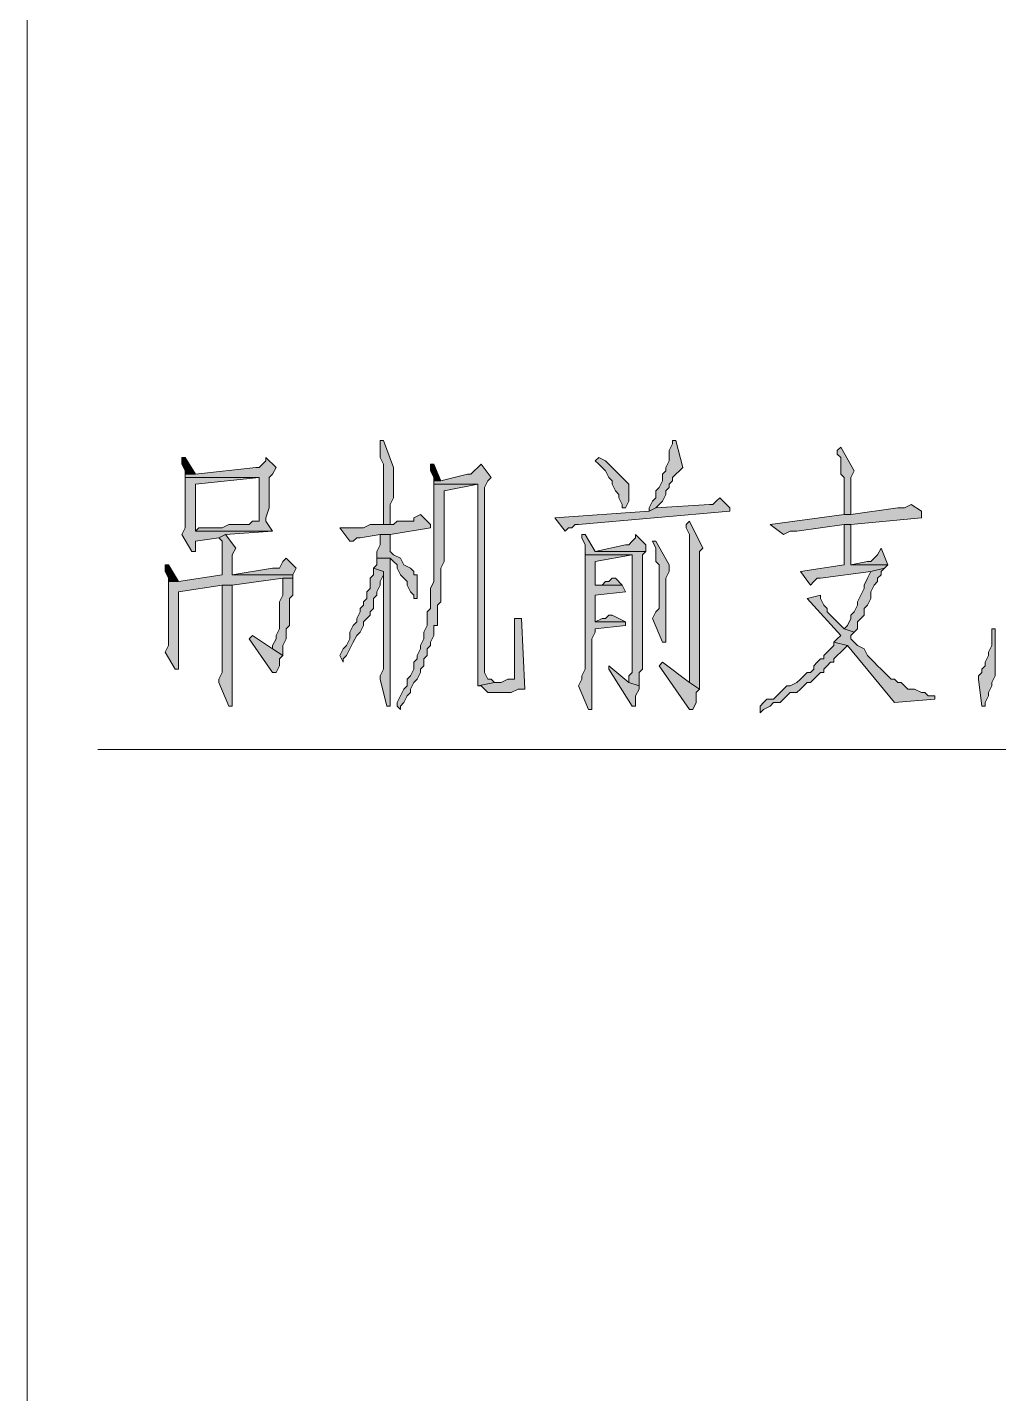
# Model space of a CAD drawing. Header units: inches. Extents: x 20 to 409, y 5 to 283.
# Drawn here: x 236.36 to 248.59, y 197.81 to 215.03 of the extents above; entities that cross this region are included whole.
import ezdxf

# ---------------------------------------------------------------- set-up
doc = ezdxf.new("R2010")
doc.units = ezdxf.units.IN
doc.header["$MEASUREMENT"] = 0
doc.layers.add('C00-00-00', color=7, linetype='Continuous')

msp = doc.modelspace()

# ---------------------------------------------------------------- hatches: boundary and pattern name
at = {"layer": 'C00-00-00'}
h = msp.add_hatch(color=0, dxfattribs=at)
h.dxf.hatch_style = 2
h.paths.add_polyline_path([(240.843, 209.822), (240.801, 209.822), (240.801, 209.779), (240.801, 209.61), (240.843, 209.525), (240.843, 208.763), (240.928, 208.763), (240.928, 208.933), (240.928, 209.017), (240.97, 209.102), (240.97, 209.483)])
h = msp.add_hatch(color=0, dxfattribs=at)
h.dxf.hatch_style = 2
h.paths.add_polyline_path([(244.526, 209.822), (244.484, 209.822), (244.484, 209.779), (244.442, 209.695), (244.442, 209.568), (244.399, 209.483), (244.399, 209.441), (244.357, 209.398), (244.357, 209.314), (244.315, 209.229), (244.272, 209.187), (244.272, 209.102), (244.23, 209.06), (244.188, 208.975), (244.188, 208.933), (244.272, 208.975), (244.315, 209.017), (244.357, 209.06), (244.399, 209.144), (244.399, 209.187), (244.442, 209.229), (244.442, 209.271), (244.484, 209.314), (244.484, 209.356), (244.526, 209.398), (244.569, 209.441), (244.611, 209.483)])
h = msp.add_hatch(color=0, dxfattribs=at)
h.dxf.hatch_style = 2
h.paths.add_polyline_path([(246.601, 209.737), (246.558, 209.695), (246.558, 209.652), (246.601, 209.61), (246.601, 209.398), (246.643, 209.356), (246.643, 208.89), (246.728, 208.89), (246.728, 209.356), (246.77, 209.441)])
h = msp.add_hatch(color=0, dxfattribs=at)
h.dxf.hatch_style = 2
h.paths.add_polyline_path([(238.346, 209.61), (238.303, 209.61), (238.303, 209.525), (238.346, 209.441), (238.346, 209.398), (238.473, 209.398)])
h = msp.add_hatch(color=0, dxfattribs=at)
h.dxf.hatch_style = 2
h.paths.add_polyline_path([(239.362, 209.61), (239.362, 209.568), (239.319, 209.525), (239.277, 209.483), (239.235, 209.483), (238.473, 209.398), (238.346, 209.398), (238.346, 209.356), (239.277, 209.356), (239.277, 208.806), (239.192, 208.806), (239.15, 208.763), (238.896, 208.763), (238.811, 208.721), (238.515, 208.721), (238.473, 208.679), (239.446, 208.679), (239.362, 208.806), (239.362, 208.848), (239.404, 208.975), (239.404, 209.356), (239.446, 209.398), (239.489, 209.483)])
h = msp.add_hatch(color=0, dxfattribs=at)
h.dxf.hatch_style = 2
h.paths.add_polyline_path([(243.553, 209.61), (243.51, 209.568), (243.553, 209.525), (243.595, 209.483), (243.637, 209.441), (243.68, 209.356), (243.722, 209.314), (243.722, 209.271), (243.764, 209.187), (243.807, 209.144), (243.807, 209.102), (243.849, 209.017), (243.849, 208.975), (243.891, 208.975), (243.934, 209.06), (243.934, 209.271), (243.849, 209.356), (243.807, 209.398), (243.764, 209.441), (243.722, 209.483), (243.68, 209.525), (243.637, 209.568)])
h = msp.add_hatch(color=0, dxfattribs=at)
h.dxf.hatch_style = 2
h.paths.add_polyline_path([(238.346, 209.356), (238.346, 208.721), (238.303, 208.636), (238.43, 208.425), (238.473, 208.425), (238.473, 208.467), (238.473, 208.552), (238.769, 208.594), (238.854, 208.636), (239.446, 208.679), (238.473, 208.679), (238.473, 208.763), (238.473, 208.848), (238.473, 209.271), (239.277, 209.356)])
h = msp.add_hatch(color=0, dxfattribs=at)
h.dxf.hatch_style = 2
h.paths.add_polyline_path([(241.478, 209.525), (241.436, 209.525), (241.436, 209.441), (241.478, 209.356), (241.478, 209.314), (241.563, 209.314)])
h = msp.add_hatch(color=0, dxfattribs=at)
h.dxf.hatch_style = 2
h.paths.add_polyline_path([(242.071, 209.525), (242.029, 209.483), (241.986, 209.441), (241.944, 209.398), (241.902, 209.398), (241.563, 209.314), (241.478, 209.314), (241.478, 209.271), (242.029, 209.271), (242.029, 206.901), (242.029, 206.731), (242.24, 206.774), (242.198, 206.816), (242.156, 206.816), (242.113, 206.901), (242.113, 207.917), (242.113, 208.001), (242.113, 209.229), (242.156, 209.314), (242.198, 209.356)])
h = msp.add_hatch(color=0, dxfattribs=at)
h.dxf.hatch_style = 2
h.paths.add_polyline_path([(241.478, 209.271), (241.478, 208.044), (241.436, 207.959), (241.436, 207.705), (241.394, 207.663), (241.394, 207.578), (241.394, 207.493), (241.351, 207.409), (241.351, 207.324), (241.309, 207.239), (241.309, 207.197), (241.267, 207.112), (241.267, 207.07), (241.224, 207.028), (241.224, 206.943), (241.182, 206.858), (241.14, 206.816), (241.14, 206.731), (241.097, 206.689), (241.055, 206.604), (241.013, 206.52), (241.013, 206.477), (241.055, 206.435), (241.055, 206.477), (241.097, 206.52), (241.14, 206.604), (241.182, 206.647), (241.182, 206.689), (241.224, 206.774), (241.267, 206.816), (241.309, 206.901), (241.309, 206.943), (241.351, 206.985), (241.351, 207.07), (241.394, 207.112), (241.394, 207.197), (241.436, 207.239), (241.436, 207.282), (241.478, 207.366), (241.478, 207.493), (241.521, 207.493), (241.521, 207.747), (241.563, 207.79), (241.563, 208.213), (241.605, 208.298), (241.605, 209.187), (242.029, 209.271)])
h = msp.add_hatch(color=0, dxfattribs=at)
h.dxf.hatch_style = 2
h.paths.add_polyline_path([(245.077, 209.102), (245.034, 209.06), (244.992, 209.017), (244.95, 209.017), (244.272, 208.975), (244.188, 208.933), (243.002, 208.848), (243.129, 208.679), (243.172, 208.721), (243.214, 208.721), (243.256, 208.763), (243.299, 208.763), (245.204, 208.933), (245.204, 208.975)])
h = msp.add_hatch(color=0, dxfattribs=at)
h.dxf.hatch_style = 2
h.paths.add_polyline_path([(247.49, 209.017), (247.405, 208.975), (247.32, 208.975), (246.728, 208.89), (246.643, 208.89), (245.712, 208.763), (245.881, 208.636), (245.966, 208.679), (246.05, 208.679), (246.643, 208.763), (246.728, 208.763), (247.617, 208.848), (247.617, 208.933)])
h = msp.add_hatch(color=0, dxfattribs=at)
h.dxf.hatch_style = 2
h.paths.add_polyline_path([(241.309, 208.89), (241.224, 208.848), (241.224, 208.806), (241.182, 208.806), (241.013, 208.806), (240.97, 208.763), (240.674, 208.763), (240.589, 208.721), (240.293, 208.721), (240.42, 208.552), (240.462, 208.552), (240.505, 208.594), (240.547, 208.594), (240.801, 208.636), (240.928, 208.636), (241.436, 208.721), (241.436, 208.763)])
h = msp.add_hatch(color=0, dxfattribs=at)
h.dxf.hatch_style = 2
h.paths.add_polyline_path([(244.696, 208.806), (244.653, 208.763), (244.653, 208.721), (244.696, 208.636), (244.696, 206.774), (244.823, 206.689), (244.823, 207.832), (244.823, 207.917), (244.823, 208.425), (244.865, 208.467)])
h = msp.add_hatch(color=0, dxfattribs=at)
h.dxf.hatch_style = 2
h.paths.add_polyline_path([(246.728, 208.763), (246.643, 208.763), (246.643, 208.255), (246.093, 208.171), (246.22, 208.001), (246.262, 208.044), (246.304, 208.086), (246.347, 208.086), (246.982, 208.171), (247.151, 208.213), (247.193, 208.255), (246.728, 208.255), (246.728, 208.382)])
h = msp.add_hatch(color=0, dxfattribs=at)
h.dxf.hatch_style = 2
h.paths.add_polyline_path([(238.854, 208.636), (238.769, 208.594), (238.811, 208.552), (238.811, 208.128), (238.261, 208.044), (238.134, 208.044), (238.134, 208.001), (238.134, 207.282), (238.134, 207.239), (238.092, 207.155), (238.219, 206.943), (238.261, 206.943), (238.261, 206.985), (238.261, 207.917), (238.811, 208.001), (238.938, 208.001), (239.573, 208.086), (239.7, 208.086), (239.7, 208.128), (238.938, 208.128), (238.938, 208.213), (238.938, 208.382), (238.981, 208.467)])
h = msp.add_hatch(color=0, dxfattribs=at)
h.dxf.hatch_style = 2
h.paths.add_polyline_path([(240.928, 208.636), (240.801, 208.636), (240.801, 208.594), (240.801, 208.509), (240.759, 208.425), (240.759, 208.34), (240.928, 208.34), (240.97, 208.298), (241.013, 208.255), (241.013, 208.213), (241.055, 208.128), (241.097, 208.086), (241.14, 208.044), (241.14, 208.001), (241.182, 207.917), (241.224, 207.874), (241.224, 207.832), (241.267, 207.832), (241.267, 208.128), (241.224, 208.128), (241.224, 208.171), (241.182, 208.213), (241.097, 208.255), (241.055, 208.34), (240.97, 208.382), (240.928, 208.425)])
h = msp.add_hatch(color=0, dxfattribs=at)
h.dxf.hatch_style = 2
h.paths.add_polyline_path([(243.383, 208.636), (243.341, 208.636), (243.341, 208.594), (243.383, 208.509), (243.383, 208.382), (243.976, 208.382), (243.976, 207.112), (243.976, 207.028), (243.976, 206.901), (243.934, 206.858), (243.934, 206.774), (244.061, 206.731), (244.061, 206.901), (244.103, 206.943), (244.103, 208.382), (244.145, 208.425), (243.51, 208.425)])
h = msp.add_hatch(color=0, dxfattribs=at)
h.dxf.hatch_style = 2
h.paths.add_polyline_path([(244.018, 208.636), (244.018, 208.594), (243.976, 208.552), (243.934, 208.509), (243.891, 208.509), (243.51, 208.425), (244.145, 208.425), (244.145, 208.509)])
h = msp.add_hatch(color=0, dxfattribs=at)
h.dxf.hatch_style = 2
h.paths.add_polyline_path([(244.272, 208.552), (244.23, 208.552), (244.272, 208.467), (244.272, 208.298), (244.315, 208.255), (244.315, 207.705), (244.272, 207.663), (244.23, 207.578), (244.357, 207.282), (244.399, 207.282), (244.399, 207.366), (244.399, 207.663), (244.399, 207.747), (244.399, 208.086), (244.442, 208.171), (244.442, 208.255)])
h = msp.add_hatch(color=0, dxfattribs=at)
h.dxf.hatch_style = 2
h.paths.add_polyline_path([(239.616, 208.34), (239.573, 208.298), (239.531, 208.213), (239.446, 208.213), (238.938, 208.128), (239.7, 208.128), (239.743, 208.213)])
h = msp.add_hatch(color=0, dxfattribs=at)
h.dxf.hatch_style = 2
h.paths.add_polyline_path([(240.759, 208.34), (240.759, 208.255), (240.716, 208.213), (240.843, 208.171), (240.843, 206.943), (240.801, 206.858), (240.801, 206.816), (240.886, 206.477), (240.928, 206.477), (240.928, 208.34)])
h = msp.add_hatch(color=0, dxfattribs=at)
h.dxf.hatch_style = 2
h.paths.add_polyline_path([(243.383, 208.382), (243.383, 206.943), (243.341, 206.858), (243.341, 206.816), (243.299, 206.731), (243.426, 206.435), (243.468, 206.435), (243.468, 206.477), (243.468, 207.324), (243.51, 207.409), (243.51, 207.451), (243.891, 207.493), (243.891, 207.536), (243.51, 207.536), (243.51, 207.874), (243.891, 207.917), (243.849, 208.001), (243.51, 208.001), (243.51, 208.044), (243.51, 208.298), (243.976, 208.382)])
h = msp.add_hatch(color=0, dxfattribs=at)
h.dxf.hatch_style = 2
h.paths.add_polyline_path([(247.109, 208.467), (247.066, 208.382), (247.024, 208.34), (246.982, 208.298), (246.939, 208.298), (246.728, 208.255), (247.193, 208.255)])
h = msp.add_hatch(color=0, dxfattribs=at)
h.dxf.hatch_style = 2
h.paths.add_polyline_path([(238.134, 208.255), (238.092, 208.255), (238.092, 208.171), (238.134, 208.086), (238.134, 208.044), (238.261, 208.044)])
h = msp.add_hatch(color=0, dxfattribs=at)
h.dxf.hatch_style = 2
h.paths.add_polyline_path([(240.716, 208.213), (240.716, 208.128), (240.674, 208.086), (240.674, 207.959), (240.632, 207.917), (240.632, 207.832), (240.589, 207.79), (240.589, 207.747), (240.547, 207.705), (240.547, 207.663), (240.505, 207.578), (240.505, 207.536), (240.462, 207.493), (240.42, 207.409), (240.42, 207.324), (240.378, 207.239), (240.335, 207.197), (240.293, 207.112), (240.335, 207.028), (240.335, 207.07), (240.378, 207.112), (240.42, 207.197), (240.462, 207.282), (240.505, 207.366), (240.547, 207.409), (240.589, 207.493), (240.589, 207.536), (240.632, 207.578), (240.674, 207.62), (240.674, 207.663), (240.716, 207.705), (240.716, 207.832), (240.759, 207.874), (240.759, 207.917), (240.801, 208.001), (240.801, 208.044), (240.843, 208.128), (240.843, 208.171)])
h = msp.add_hatch(color=0, dxfattribs=at)
h.dxf.hatch_style = 2
h.paths.add_polyline_path([(247.151, 208.213), (246.982, 208.171), (246.939, 208.086), (246.897, 208.001), (246.897, 207.959), (246.855, 207.874), (246.812, 207.79), (246.812, 207.747), (246.77, 207.663), (246.728, 207.62), (246.728, 207.578), (246.685, 207.493), (246.643, 207.451), (246.77, 207.409), (246.812, 207.451), (246.812, 207.536), (246.855, 207.578), (246.897, 207.62), (246.897, 207.705), (246.939, 207.747), (246.982, 207.832), (246.982, 207.917), (247.024, 208.001), (247.066, 208.044), (247.066, 208.086), (247.109, 208.128), (247.109, 208.171)])
h = msp.add_hatch(color=0, dxfattribs=at)
h.dxf.hatch_style = 2
h.paths.add_polyline_path([(238.938, 208.001), (238.811, 208.001), (238.811, 207.959), (238.811, 206.901), (238.769, 206.816), (238.769, 206.774), (238.896, 206.477), (238.938, 206.477), (238.938, 206.52), (238.938, 206.647), (238.938, 206.689)])
h = msp.add_hatch(color=0, dxfattribs=at)
h.dxf.hatch_style = 2
h.paths.add_polyline_path([(239.7, 208.086), (239.573, 208.086), (239.573, 208.001), (239.573, 207.874), (239.531, 207.79), (239.531, 207.451), (239.489, 207.366), (239.489, 207.324), (239.446, 207.239), (239.446, 207.197), (239.573, 207.112), (239.573, 207.239), (239.616, 207.324), (239.616, 207.451), (239.658, 207.493), (239.658, 207.705), (239.658, 207.747), (239.658, 207.832), (239.7, 207.874)])
h = msp.add_hatch(color=0, dxfattribs=at)
h.dxf.hatch_style = 2
h.paths.add_polyline_path([(243.764, 208.086), (243.722, 208.086), (243.68, 208.044), (243.637, 208.044), (243.595, 208.001), (243.51, 208.001), (243.849, 208.001)])
h = msp.add_hatch(color=0, dxfattribs=at)
h.dxf.hatch_style = 2
h.paths.add_polyline_path([(246.347, 207.874), (246.177, 207.832), (246.601, 207.366), (246.558, 207.324), (246.516, 207.282), (246.685, 207.239), (247.278, 206.52), (247.786, 206.562), (247.786, 206.604), (247.701, 206.604), (247.659, 206.647), (247.617, 206.647), (247.532, 206.689), (247.447, 206.689), (247.405, 206.731), (247.363, 206.774), (247.32, 206.774), (247.278, 206.816), (247.236, 206.816), (247.193, 206.858), (247.151, 206.901), (247.109, 206.943), (247.066, 206.985), (247.024, 207.028), (246.982, 207.07), (246.939, 207.112), (246.897, 207.197), (246.812, 207.239), (246.77, 207.282), (246.728, 207.324), (246.728, 207.366), (246.77, 207.409), (246.643, 207.451), (246.558, 207.536), (246.516, 207.578), (246.474, 207.62), (246.431, 207.663), (246.431, 207.705), (246.389, 207.747), (246.347, 207.832)])
h = msp.add_hatch(color=0, dxfattribs=at)
h.dxf.hatch_style = 2
h.paths.add_polyline_path([(242.579, 207.578), (242.494, 207.578), (242.494, 206.816), (242.41, 206.816), (242.325, 206.774), (242.24, 206.774), (242.029, 206.731), (242.071, 206.731), (242.113, 206.689), (242.156, 206.647), (242.452, 206.647), (242.537, 206.689), (242.621, 206.689)])
h = msp.add_hatch(color=0, dxfattribs=at)
h.dxf.hatch_style = 2
h.paths.add_polyline_path([(243.722, 207.62), (243.68, 207.62), (243.637, 207.578), (243.595, 207.578), (243.51, 207.536), (243.891, 207.536)])
h = msp.add_hatch(color=0, dxfattribs=at)
h.dxf.hatch_style = 2
h.paths.add_polyline_path([(239.192, 207.366), (239.15, 207.324), (239.446, 206.901), (239.489, 206.901), (239.531, 206.985), (239.531, 207.07), (239.573, 207.112), (239.446, 207.197)])
h = msp.add_hatch(color=0, dxfattribs=at)
h.dxf.hatch_style = 2
h.paths.add_polyline_path([(248.548, 207.451), (248.506, 207.451), (248.506, 207.324), (248.506, 207.239), (248.463, 207.155), (248.463, 207.112), (248.421, 207.028), (248.421, 206.985), (248.379, 206.943), (248.379, 206.901), (248.336, 206.858), (248.336, 206.816), (248.379, 206.477), (248.421, 206.477), (248.421, 206.52), (248.463, 206.604), (248.463, 206.647), (248.506, 206.731), (248.506, 206.774), (248.548, 206.858), (248.548, 207.112), (248.548, 207.155)])
h = msp.add_hatch(color=0, dxfattribs=at)
h.dxf.hatch_style = 2
h.paths.add_polyline_path([(246.516, 207.282), (246.516, 207.239), (246.474, 207.197), (246.431, 207.155), (246.389, 207.112), (246.389, 207.07), (246.347, 207.07), (246.304, 207.028), (246.262, 206.985), (246.262, 206.943), (246.22, 206.901), (246.177, 206.901), (246.135, 206.858), (246.093, 206.816), (246.05, 206.774), (245.966, 206.731), (245.923, 206.731), (245.881, 206.689), (245.839, 206.647), (245.796, 206.604), (245.754, 206.562), (245.669, 206.562), (245.627, 206.52), (245.585, 206.477), (245.585, 206.393), (245.627, 206.435), (245.712, 206.477), (245.754, 206.52), (245.839, 206.52), (245.881, 206.562), (245.923, 206.604), (245.966, 206.647), (246.05, 206.647), (246.093, 206.689), (246.135, 206.731), (246.177, 206.774), (246.22, 206.774), (246.262, 206.816), (246.304, 206.858), (246.347, 206.901), (246.389, 206.901), (246.389, 206.943), (246.431, 206.985), (246.474, 207.028), (246.516, 207.028), (246.516, 207.07), (246.558, 207.112), (246.601, 207.155), (246.643, 207.197), (246.685, 207.239)])
h = msp.add_hatch(color=0, dxfattribs=at)
h.dxf.hatch_style = 2
h.paths.add_polyline_path([(243.68, 206.985), (243.68, 206.943), (243.976, 206.477), (244.018, 206.477), (244.018, 206.562), (244.018, 206.604), (244.061, 206.689), (244.061, 206.731), (243.934, 206.774)])
h = msp.add_hatch(color=0, dxfattribs=at)
h.dxf.hatch_style = 2
h.paths.add_polyline_path([(244.357, 207.028), (244.315, 206.985), (244.696, 206.435), (244.738, 206.435), (244.78, 206.52), (244.78, 206.647), (244.823, 206.689), (244.696, 206.774)])

# ---------------------------------------------------------------- linework, layer by layer
at = {"layer": 'C00-00-00', "color": 0, "lineweight": 0}
for points in [[(236.356, 167.742), (236.356, 252.282)], [(237.245, 205.927), (261.29, 205.927), (263.788, 214.775)]]:
    msp.add_lwpolyline(points, dxfattribs=at)
for points in [[(240.843, 209.822), (240.801, 209.822), (240.801, 209.779), (240.801, 209.61), (240.843, 209.525), (240.843, 208.763), (240.928, 208.763), (240.928, 208.933), (240.928, 209.017), (240.97, 209.102), (240.97, 209.483)], [(244.526, 209.822), (244.484, 209.822), (244.484, 209.779), (244.442, 209.695), (244.442, 209.568), (244.399, 209.483), (244.399, 209.441), (244.357, 209.398), (244.357, 209.314), (244.315, 209.229), (244.272, 209.187), (244.272, 209.102), (244.23, 209.06), (244.188, 208.975), (244.188, 208.933), (244.272, 208.975), (244.315, 209.017), (244.357, 209.06), (244.399, 209.144), (244.399, 209.187), (244.442, 209.229), (244.442, 209.271), (244.484, 209.314), (244.484, 209.356), (244.526, 209.398), (244.569, 209.441), (244.611, 209.483)], [(246.601, 209.737), (246.558, 209.695), (246.558, 209.652), (246.601, 209.61), (246.601, 209.398), (246.643, 209.356), (246.643, 208.89), (246.728, 208.89), (246.728, 209.356), (246.77, 209.441)], [(238.346, 209.61), (238.303, 209.61), (238.303, 209.525), (238.346, 209.441), (238.346, 209.398), (238.473, 209.398)], [(239.362, 209.61), (239.362, 209.568), (239.319, 209.525), (239.277, 209.483), (239.235, 209.483), (238.473, 209.398), (238.346, 209.398), (238.346, 209.356), (239.277, 209.356), (239.277, 208.806), (239.192, 208.806), (239.15, 208.763), (238.896, 208.763), (238.811, 208.721), (238.515, 208.721), (238.473, 208.679), (239.446, 208.679), (239.362, 208.806), (239.362, 208.848), (239.404, 208.975), (239.404, 209.356), (239.446, 209.398), (239.489, 209.483)], [(243.553, 209.61), (243.51, 209.568), (243.553, 209.525), (243.595, 209.483), (243.637, 209.441), (243.68, 209.356), (243.722, 209.314), (243.722, 209.271), (243.764, 209.187), (243.807, 209.144), (243.807, 209.102), (243.849, 209.017), (243.849, 208.975), (243.891, 208.975), (243.934, 209.06), (243.934, 209.271), (243.849, 209.356), (243.807, 209.398), (243.764, 209.441), (243.722, 209.483), (243.68, 209.525), (243.637, 209.568)], [(238.346, 209.356), (238.346, 208.721), (238.303, 208.636), (238.43, 208.425), (238.473, 208.425), (238.473, 208.467), (238.473, 208.552), (238.769, 208.594), (238.854, 208.636), (239.446, 208.679), (238.473, 208.679), (238.473, 208.763), (238.473, 208.848), (238.473, 209.271), (239.277, 209.356)], [(241.478, 209.525), (241.436, 209.525), (241.436, 209.441), (241.478, 209.356), (241.478, 209.314), (241.563, 209.314)], [(242.071, 209.525), (242.029, 209.483), (241.986, 209.441), (241.944, 209.398), (241.902, 209.398), (241.563, 209.314), (241.478, 209.314), (241.478, 209.271), (242.029, 209.271), (242.029, 206.901), (242.029, 206.731), (242.24, 206.774), (242.198, 206.816), (242.156, 206.816), (242.113, 206.901), (242.113, 207.917), (242.113, 208.001), (242.113, 209.229), (242.156, 209.314), (242.198, 209.356)], [(241.478, 209.271), (241.478, 208.044), (241.436, 207.959), (241.436, 207.705), (241.394, 207.663), (241.394, 207.578), (241.394, 207.493), (241.351, 207.409), (241.351, 207.324), (241.309, 207.239), (241.309, 207.197), (241.267, 207.112), (241.267, 207.07), (241.224, 207.028), (241.224, 206.943), (241.182, 206.858), (241.14, 206.816), (241.14, 206.731), (241.097, 206.689), (241.055, 206.604), (241.013, 206.52), (241.013, 206.477), (241.055, 206.435), (241.055, 206.477), (241.097, 206.52), (241.14, 206.604), (241.182, 206.647), (241.182, 206.689), (241.224, 206.774), (241.267, 206.816), (241.309, 206.901), (241.309, 206.943), (241.351, 206.985), (241.351, 207.07), (241.394, 207.112), (241.394, 207.197), (241.436, 207.239), (241.436, 207.282), (241.478, 207.366), (241.478, 207.493), (241.521, 207.493), (241.521, 207.747), (241.563, 207.79), (241.563, 208.213), (241.605, 208.298), (241.605, 209.187), (242.029, 209.271)], [(245.077, 209.102), (245.034, 209.06), (244.992, 209.017), (244.95, 209.017), (244.272, 208.975), (244.188, 208.933), (243.002, 208.848), (243.129, 208.679), (243.172, 208.721), (243.214, 208.721), (243.256, 208.763), (243.299, 208.763), (245.204, 208.933), (245.204, 208.975)], [(247.49, 209.017), (247.405, 208.975), (247.32, 208.975), (246.728, 208.89), (246.643, 208.89), (245.712, 208.763), (245.881, 208.636), (245.966, 208.679), (246.05, 208.679), (246.643, 208.763), (246.728, 208.763), (247.617, 208.848), (247.617, 208.933)], [(241.309, 208.89), (241.224, 208.848), (241.224, 208.806), (241.182, 208.806), (241.013, 208.806), (240.97, 208.763), (240.674, 208.763), (240.589, 208.721), (240.293, 208.721), (240.42, 208.552), (240.462, 208.552), (240.505, 208.594), (240.547, 208.594), (240.801, 208.636), (240.928, 208.636), (241.436, 208.721), (241.436, 208.763)], [(244.696, 208.806), (244.653, 208.763), (244.653, 208.721), (244.696, 208.636), (244.696, 206.774), (244.823, 206.689), (244.823, 207.832), (244.823, 207.917), (244.823, 208.425), (244.865, 208.467)], [(246.728, 208.763), (246.643, 208.763), (246.643, 208.255), (246.093, 208.171), (246.22, 208.001), (246.262, 208.044), (246.304, 208.086), (246.347, 208.086), (246.982, 208.171), (247.151, 208.213), (247.193, 208.255), (246.728, 208.255), (246.728, 208.382)], [(238.854, 208.636), (238.769, 208.594), (238.811, 208.552), (238.811, 208.128), (238.261, 208.044), (238.134, 208.044), (238.134, 208.001), (238.134, 207.282), (238.134, 207.239), (238.092, 207.155), (238.219, 206.943), (238.261, 206.943), (238.261, 206.985), (238.261, 207.917), (238.811, 208.001), (238.938, 208.001), (239.573, 208.086), (239.7, 208.086), (239.7, 208.128), (238.938, 208.128), (238.938, 208.213), (238.938, 208.382), (238.981, 208.467)], [(240.928, 208.636), (240.801, 208.636), (240.801, 208.594), (240.801, 208.509), (240.759, 208.425), (240.759, 208.34), (240.928, 208.34), (240.97, 208.298), (241.013, 208.255), (241.013, 208.213), (241.055, 208.128), (241.097, 208.086), (241.14, 208.044), (241.14, 208.001), (241.182, 207.917), (241.224, 207.874), (241.224, 207.832), (241.267, 207.832), (241.267, 208.128), (241.224, 208.128), (241.224, 208.171), (241.182, 208.213), (241.097, 208.255), (241.055, 208.34), (240.97, 208.382), (240.928, 208.425)], [(243.383, 208.636), (243.341, 208.636), (243.341, 208.594), (243.383, 208.509), (243.383, 208.382), (243.976, 208.382), (243.976, 207.112), (243.976, 207.028), (243.976, 206.901), (243.934, 206.858), (243.934, 206.774), (244.061, 206.731), (244.061, 206.901), (244.103, 206.943), (244.103, 208.382), (244.145, 208.425), (243.51, 208.425)], [(244.018, 208.636), (244.018, 208.594), (243.976, 208.552), (243.934, 208.509), (243.891, 208.509), (243.51, 208.425), (244.145, 208.425), (244.145, 208.509)], [(244.272, 208.552), (244.23, 208.552), (244.272, 208.467), (244.272, 208.298), (244.315, 208.255), (244.315, 207.705), (244.272, 207.663), (244.23, 207.578), (244.357, 207.282), (244.399, 207.282), (244.399, 207.366), (244.399, 207.663), (244.399, 207.747), (244.399, 208.086), (244.442, 208.171), (244.442, 208.255)], [(239.616, 208.34), (239.573, 208.298), (239.531, 208.213), (239.446, 208.213), (238.938, 208.128), (239.7, 208.128), (239.743, 208.213)], [(240.759, 208.34), (240.759, 208.255), (240.716, 208.213), (240.843, 208.171), (240.843, 206.943), (240.801, 206.858), (240.801, 206.816), (240.886, 206.477), (240.928, 206.477), (240.928, 208.34)], [(243.383, 208.382), (243.383, 206.943), (243.341, 206.858), (243.341, 206.816), (243.299, 206.731), (243.426, 206.435), (243.468, 206.435), (243.468, 206.477), (243.468, 207.324), (243.51, 207.409), (243.51, 207.451), (243.891, 207.493), (243.891, 207.536), (243.51, 207.536), (243.51, 207.874), (243.891, 207.917), (243.849, 208.001), (243.51, 208.001), (243.51, 208.044), (243.51, 208.298), (243.976, 208.382)], [(247.109, 208.467), (247.066, 208.382), (247.024, 208.34), (246.982, 208.298), (246.939, 208.298), (246.728, 208.255), (247.193, 208.255)], [(238.134, 208.255), (238.092, 208.255), (238.092, 208.171), (238.134, 208.086), (238.134, 208.044), (238.261, 208.044)], [(240.716, 208.213), (240.716, 208.128), (240.674, 208.086), (240.674, 207.959), (240.632, 207.917), (240.632, 207.832), (240.589, 207.79), (240.589, 207.747), (240.547, 207.705), (240.547, 207.663), (240.505, 207.578), (240.505, 207.536), (240.462, 207.493), (240.42, 207.409), (240.42, 207.324), (240.378, 207.239), (240.335, 207.197), (240.293, 207.112), (240.335, 207.028), (240.335, 207.07), (240.378, 207.112), (240.42, 207.197), (240.462, 207.282), (240.505, 207.366), (240.547, 207.409), (240.589, 207.493), (240.589, 207.536), (240.632, 207.578), (240.674, 207.62), (240.674, 207.663), (240.716, 207.705), (240.716, 207.832), (240.759, 207.874), (240.759, 207.917), (240.801, 208.001), (240.801, 208.044), (240.843, 208.128), (240.843, 208.171)], [(247.151, 208.213), (246.982, 208.171), (246.939, 208.086), (246.897, 208.001), (246.897, 207.959), (246.855, 207.874), (246.812, 207.79), (246.812, 207.747), (246.77, 207.663), (246.728, 207.62), (246.728, 207.578), (246.685, 207.493), (246.643, 207.451), (246.77, 207.409), (246.812, 207.451), (246.812, 207.536), (246.855, 207.578), (246.897, 207.62), (246.897, 207.705), (246.939, 207.747), (246.982, 207.832), (246.982, 207.917), (247.024, 208.001), (247.066, 208.044), (247.066, 208.086), (247.109, 208.128), (247.109, 208.171)], [(238.938, 208.001), (238.811, 208.001), (238.811, 207.959), (238.811, 206.901), (238.769, 206.816), (238.769, 206.774), (238.896, 206.477), (238.938, 206.477), (238.938, 206.52), (238.938, 206.647), (238.938, 206.689)], [(239.7, 208.086), (239.573, 208.086), (239.573, 208.001), (239.573, 207.874), (239.531, 207.79), (239.531, 207.451), (239.489, 207.366), (239.489, 207.324), (239.446, 207.239), (239.446, 207.197), (239.573, 207.112), (239.573, 207.239), (239.616, 207.324), (239.616, 207.451), (239.658, 207.493), (239.658, 207.705), (239.658, 207.747), (239.658, 207.832), (239.7, 207.874)], [(243.764, 208.086), (243.722, 208.086), (243.68, 208.044), (243.637, 208.044), (243.595, 208.001), (243.51, 208.001), (243.849, 208.001)], [(246.347, 207.874), (246.177, 207.832), (246.601, 207.366), (246.558, 207.324), (246.516, 207.282), (246.685, 207.239), (247.278, 206.52), (247.786, 206.562), (247.786, 206.604), (247.701, 206.604), (247.659, 206.647), (247.617, 206.647), (247.532, 206.689), (247.447, 206.689), (247.405, 206.731), (247.363, 206.774), (247.32, 206.774), (247.278, 206.816), (247.236, 206.816), (247.193, 206.858), (247.151, 206.901), (247.109, 206.943), (247.066, 206.985), (247.024, 207.028), (246.982, 207.07), (246.939, 207.112), (246.897, 207.197), (246.812, 207.239), (246.77, 207.282), (246.728, 207.324), (246.728, 207.366), (246.77, 207.409), (246.643, 207.451), (246.558, 207.536), (246.516, 207.578), (246.474, 207.62), (246.431, 207.663), (246.431, 207.705), (246.389, 207.747), (246.347, 207.832)], [(242.579, 207.578), (242.494, 207.578), (242.494, 206.816), (242.41, 206.816), (242.325, 206.774), (242.24, 206.774), (242.029, 206.731), (242.071, 206.731), (242.113, 206.689), (242.156, 206.647), (242.452, 206.647), (242.537, 206.689), (242.621, 206.689)], [(243.722, 207.62), (243.68, 207.62), (243.637, 207.578), (243.595, 207.578), (243.51, 207.536), (243.891, 207.536)], [(239.192, 207.366), (239.15, 207.324), (239.446, 206.901), (239.489, 206.901), (239.531, 206.985), (239.531, 207.07), (239.573, 207.112), (239.446, 207.197)], [(248.548, 207.451), (248.506, 207.451), (248.506, 207.324), (248.506, 207.239), (248.463, 207.155), (248.463, 207.112), (248.421, 207.028), (248.421, 206.985), (248.379, 206.943), (248.379, 206.901), (248.336, 206.858), (248.336, 206.816), (248.379, 206.477), (248.421, 206.477), (248.421, 206.52), (248.463, 206.604), (248.463, 206.647), (248.506, 206.731), (248.506, 206.774), (248.548, 206.858), (248.548, 207.112), (248.548, 207.155)], [(246.516, 207.282), (246.516, 207.239), (246.474, 207.197), (246.431, 207.155), (246.389, 207.112), (246.389, 207.07), (246.347, 207.07), (246.304, 207.028), (246.262, 206.985), (246.262, 206.943), (246.22, 206.901), (246.177, 206.901), (246.135, 206.858), (246.093, 206.816), (246.05, 206.774), (245.966, 206.731), (245.923, 206.731), (245.881, 206.689), (245.839, 206.647), (245.796, 206.604), (245.754, 206.562), (245.669, 206.562), (245.627, 206.52), (245.585, 206.477), (245.585, 206.393), (245.627, 206.435), (245.712, 206.477), (245.754, 206.52), (245.839, 206.52), (245.881, 206.562), (245.923, 206.604), (245.966, 206.647), (246.05, 206.647), (246.093, 206.689), (246.135, 206.731), (246.177, 206.774), (246.22, 206.774), (246.262, 206.816), (246.304, 206.858), (246.347, 206.901), (246.389, 206.901), (246.389, 206.943), (246.431, 206.985), (246.474, 207.028), (246.516, 207.028), (246.516, 207.07), (246.558, 207.112), (246.601, 207.155), (246.643, 207.197), (246.685, 207.239)], [(243.68, 206.985), (243.68, 206.943), (243.976, 206.477), (244.018, 206.477), (244.018, 206.562), (244.018, 206.604), (244.061, 206.689), (244.061, 206.731), (243.934, 206.774)], [(244.357, 207.028), (244.315, 206.985), (244.696, 206.435), (244.738, 206.435), (244.78, 206.52), (244.78, 206.647), (244.823, 206.689), (244.696, 206.774)]]:
    msp.add_lwpolyline(points, close=True, dxfattribs=at)

doc.saveas('drawing.dxf')
